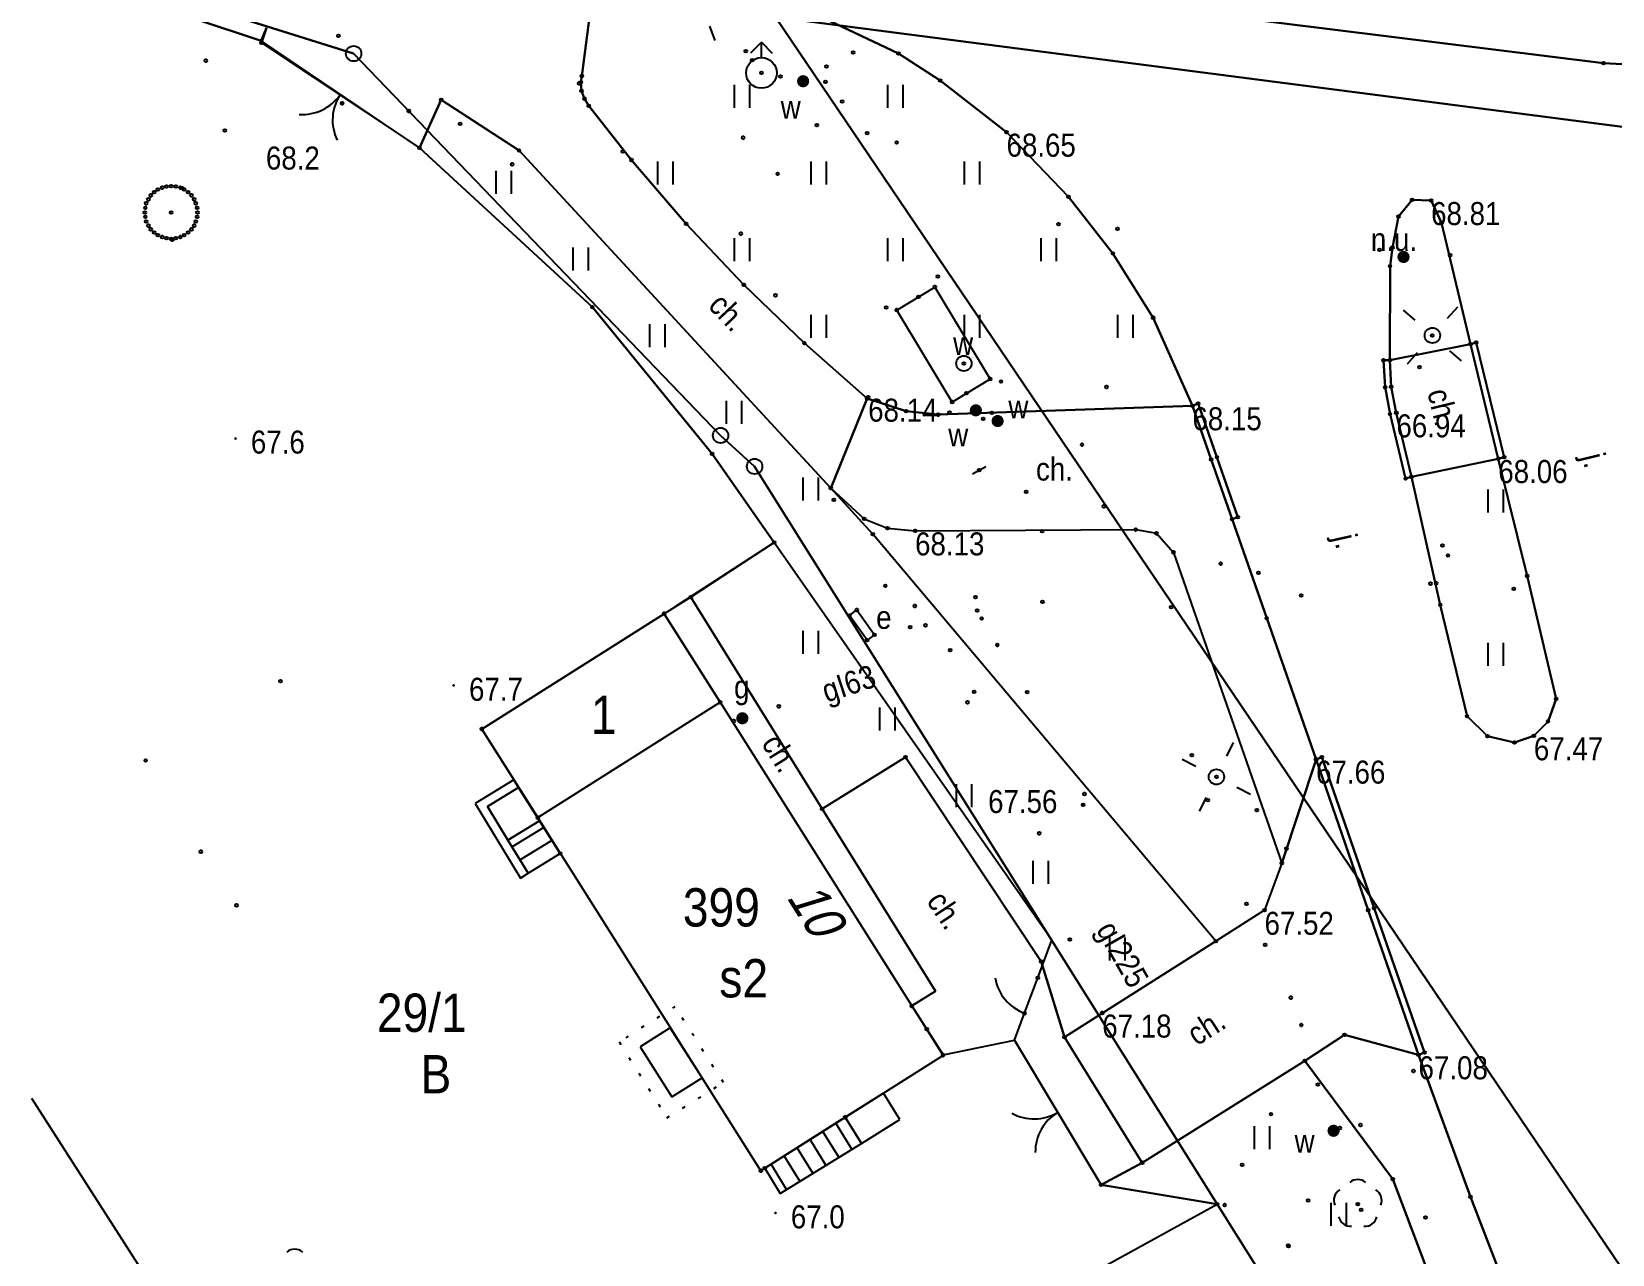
# Model space of a CAD drawing. Extents: x 6545332 to 6545538, y 5876272 to 5876530.
# Drawn here: x 6545332.3 to 6545383.8, y 5876403.6 to 5876443.5 of the extents above; entities that cross this region are included whole.
import ezdxf
from ezdxf.enums import TextEntityAlignment as Align

# ---------------------------------------------------------------- set-up
doc = ezdxf.new("R2010")
doc.units = 0
doc.header["$MEASUREMENT"] = 0
doc.linetypes.add('egbw09_500', pattern=[0.5, 0, -0.5])
doc.layers.add('1', color=8, linetype='CONTINUOUS')
doc.styles.get("Standard").update_dxf_attribs({"font": 'txt', "width": 0.75})

msp = doc.modelspace()

# ---------------------------------------------------------------- hatches: boundary and pattern name
at = {"layer": '1', "linetype": 'Continuous'}
h = msp.add_hatch(color=256, dxfattribs=at)
edge = h.paths.add_edge_path()
edge.add_arc((6545383.54, 5876442.48), 0.045, 0, 360)
h = msp.add_hatch(color=256, dxfattribs=at)
edge = h.paths.add_edge_path()
edge.add_arc((6545383.54, 5876442.48), 0.045, 0, 360)
h = msp.add_hatch(color=256, dxfattribs=at)
edge = h.paths.add_edge_path()
edge.add_arc((6545357.45, 5876441.89), 0.2, 357.503, 717.503)
h = msp.add_hatch(color=256, dxfattribs=at)
edge = h.paths.add_edge_path()
edge.add_arc((6545342.43, 5876441.17), 0.045, 0, 360)
h = msp.add_hatch(color=256, dxfattribs=at)
edge = h.paths.add_edge_path()
edge.add_arc((6545364.08, 5876440.23), 0.045, 0, 360)
h = msp.add_hatch(color=256, dxfattribs=at)
edge = h.paths.add_edge_path()
edge.add_arc((6545364.08, 5876440.23), 0.045, 0, 360)
h = msp.add_hatch(color=256, dxfattribs=at)
edge = h.paths.add_edge_path()
edge.add_arc((6545377.92, 5876438), 0.045, 0, 360)
h = msp.add_hatch(color=256, dxfattribs=at)
edge = h.paths.add_edge_path()
edge.add_arc((6545377.92, 5876438), 0.045, 0, 360)
h = msp.add_hatch(color=256, dxfattribs=at)
edge = h.paths.add_edge_path()
edge.add_arc((6545377.02, 5876436.16), 0.2, 0, 360)
h = msp.add_hatch(color=256, dxfattribs=at)
edge = h.paths.add_edge_path()
edge.add_arc((6545359.57, 5876431.59), 0.045, 0, 360)
h = msp.add_hatch(color=256, dxfattribs=at)
edge = h.paths.add_edge_path()
edge.add_arc((6545359.57, 5876431.59), 0.045, 0, 360)
h = msp.add_hatch(color=256, dxfattribs=at)
edge = h.paths.add_edge_path()
edge.add_arc((6545363.08, 5876431.16), 0.2, 298.889, 658.889)
h = msp.add_hatch(color=256, dxfattribs=at)
edge = h.paths.add_edge_path()
edge.add_arc((6545363.79, 5876430.81), 0.2, 304.573, 664.573)
h = msp.add_hatch(color=256, dxfattribs=at)
edge = h.paths.add_edge_path()
edge.add_arc((6545370.14, 5876431.31), 0.045, 0, 360)
h = msp.add_hatch(color=256, dxfattribs=at)
edge = h.paths.add_edge_path()
edge.add_arc((6545370.14, 5876431.31), 0.045, 0, 360)
h = msp.add_hatch(color=256, dxfattribs=at)
edge = h.paths.add_edge_path()
edge.add_arc((6545376.79, 5876431.08), 0.045, 0, 360)
h = msp.add_hatch(color=256, dxfattribs=at)
edge = h.paths.add_edge_path()
edge.add_arc((6545376.79, 5876431.08), 0.045, 0, 360)
h = msp.add_hatch(color=256, dxfattribs=at)
edge = h.paths.add_edge_path()
edge.add_arc((6545338.95, 5876430.24), 0.045, 0, 360)
h = msp.add_hatch(color=256, dxfattribs=at)
edge = h.paths.add_edge_path()
edge.add_arc((6545380.11, 5876429.59), 0.045, 0, 360)
h = msp.add_hatch(color=256, dxfattribs=at)
edge = h.paths.add_edge_path()
edge.add_arc((6545380.11, 5876429.59), 0.045, 0, 360)
h = msp.add_hatch(color=256, dxfattribs=at)
edge = h.paths.add_edge_path()
edge.add_arc((6545361.1, 5876427.23), 0.045, 0, 360)
h = msp.add_hatch(color=256, dxfattribs=at)
edge = h.paths.add_edge_path()
edge.add_arc((6545361.1, 5876427.23), 0.045, 0, 360)
h = msp.add_hatch(color=256, dxfattribs=at)
edge = h.paths.add_edge_path()
edge.add_arc((6545346.06, 5876422.19), 0.045, 0, 360)
h = msp.add_hatch(color=256, dxfattribs=at)
edge = h.paths.add_edge_path()
edge.add_arc((6545355.47, 5876421.12), 0.2, 17.188, 377.188)
h = msp.add_hatch(color=256, dxfattribs=at)
edge = h.paths.add_edge_path()
edge.add_arc((6545381.27, 5876420.55), 0.045, 0, 360)
h = msp.add_hatch(color=256, dxfattribs=at)
edge = h.paths.add_edge_path()
edge.add_arc((6545381.27, 5876420.55), 0.045, 0, 360)
h = msp.add_hatch(color=256, dxfattribs=at)
edge = h.paths.add_edge_path()
edge.add_arc((6545374.17, 5876419.79), 0.045, 0, 360)
h = msp.add_hatch(color=256, dxfattribs=at)
edge = h.paths.add_edge_path()
edge.add_arc((6545374.17, 5876419.79), 0.045, 0, 360)
h = msp.add_hatch(color=256, dxfattribs=at)
edge = h.paths.add_edge_path()
edge.add_arc((6545366.58, 5876418.3), 0.045, 0, 360)
h = msp.add_hatch(color=256, dxfattribs=at)
edge = h.paths.add_edge_path()
edge.add_arc((6545372.49, 5876414.86), 0.045, 0, 360)
h = msp.add_hatch(color=256, dxfattribs=at)
edge = h.paths.add_edge_path()
edge.add_arc((6545372.49, 5876414.86), 0.045, 0, 360)
h = msp.add_hatch(color=256, dxfattribs=at)
edge = h.paths.add_edge_path()
edge.add_arc((6545367.2, 5876411.51), 0.045, 0, 360)
h = msp.add_hatch(color=256, dxfattribs=at)
edge = h.paths.add_edge_path()
edge.add_arc((6545367.2, 5876411.51), 0.045, 0, 360)
h = msp.add_hatch(color=256, dxfattribs=at)
edge = h.paths.add_edge_path()
edge.add_arc((6545377.51, 5876410.15), 0.045, 0, 360)
h = msp.add_hatch(color=256, dxfattribs=at)
edge = h.paths.add_edge_path()
edge.add_arc((6545377.51, 5876410.15), 0.045, 0, 360)
h = msp.add_hatch(color=256, dxfattribs=at)
edge = h.paths.add_edge_path()
edge.add_arc((6545374.74, 5876407.67), 0.2, 308.544, 668.544)
h = msp.add_hatch(color=256, dxfattribs=at)
edge = h.paths.add_edge_path()
edge.add_arc((6545375.53, 5876405.28), 0.05, 0, 360)
h = msp.add_hatch(color=256, dxfattribs=at)
edge = h.paths.add_edge_path()
edge.add_arc((6545356.55, 5876404.99), 0.045, 0, 360)

# ---------------------------------------------------------------- linework, layer by layer
at = {"layer": '1'}
for p, q in [((6545332.303, 5876446.085), (6545342.8, 5876442.79)), ((6545342.8, 5876442.79), (6545332.303, 5876446.085)), ((6545332.303, 5876446.085), (6545342.8, 5876442.79)), ((6545350.79, 5876446.3), (6545350.24, 5876442.06)), ((6545350.24, 5876442.06), (6545350.79, 5876446.3)), ((6545339.79, 5876443.21), (6545332.303, 5876445.694)), ((6545332.303, 5876445.694), (6545339.79, 5876443.21)), ((6545383.54, 5876442.48), (6545361.05, 5876445.28)), ((6545361.05, 5876445.28), (6545383.54, 5876442.48)), ((6545356.55, 5876443.98), (6545399.19, 5876438.46)), ((6545399.19, 5876438.46), (6545356.55, 5876443.98)), ((6545356.55, 5876443.98), (6545396.3, 5876385.19)), ((6545396.3, 5876385.19), (6545356.55, 5876443.98)), ((6545399.19, 5876438.46), (6545356.55, 5876443.98)), ((6545356.55, 5876443.98), (6545396.3, 5876385.19)), ((6545360.56, 5876442.79), (6545357.51, 5876444.24)), ((6545360.56, 5876442.79), (6545357.51, 5876444.24)), ((6545357.51, 5876444.24), (6545360.56, 5876442.79)), ((6545339.79, 5876443.21), (6545339.96, 5876443.63)), ((6545339.96, 5876443.63), (6545339.8, 5876443.14)), ((6545344.95, 5876439.72), (6545339.79, 5876443.21)), ((6545339.8, 5876443.14), (6545344.95, 5876439.72)), ((6545342.8, 5876442.79), (6545354.76, 5876430.34)), ((6545354.76, 5876430.34), (6545342.8, 5876442.79)), ((6545342.8, 5876442.79), (6545354.76, 5876430.34)), ((6545360.56, 5876442.79), (6545361.92, 5876441.91)), ((6545361.92, 5876441.91), (6545360.56, 5876442.79)), ((6545360.56, 5876442.79), (6545361.92, 5876441.91)), ((6545392.48, 5876441.97), (6545383.54, 5876442.48)), ((6545383.54, 5876442.48), (6545392.48, 5876441.97)), ((6545350.24, 5876442.06), (6545350.21, 5876441.86)), ((6545350.21, 5876441.86), (6545350.24, 5876442.06)), ((6545350.21, 5876441.86), (6545350.23, 5876441.58)), ((6545350.23, 5876441.58), (6545350.21, 5876441.86)), ((6545361.92, 5876441.91), (6545364.08, 5876440.23)), ((6545364.08, 5876440.23), (6545361.92, 5876441.91)), ((6545361.92, 5876441.91), (6545364.08, 5876440.23)), ((6545345.65, 5876441.28), (6545344.95, 5876439.72)), ((6545344.95, 5876439.72), (6545345.65, 5876441.28)), ((6545348.19, 5876439.63), (6545345.65, 5876441.28)), ((6545345.65, 5876441.28), (6545348.19, 5876439.63)), ((6545350.23, 5876441.58), (6545350.32, 5876441.32)), ((6545350.32, 5876441.32), (6545350.23, 5876441.58)), ((6545350.32, 5876441.32), (6545350.47, 5876441.09)), ((6545350.47, 5876441.09), (6545350.32, 5876441.32)), ((6545350.47, 5876441.09), (6545351.86, 5876439.32)), ((6545351.86, 5876439.32), (6545350.47, 5876441.09)), ((6545364.08, 5876440.23), (6545366.1, 5876438.12)), ((6545366.1, 5876438.12), (6545364.08, 5876440.23)), ((6545364.08, 5876440.23), (6545366.1, 5876438.12)), ((6545350.58, 5876434.52), (6545344.95, 5876439.72)), ((6545344.95, 5876439.72), (6545350.58, 5876434.52)), ((6545358.35, 5876428.62), (6545348.19, 5876439.63)), ((6545348.19, 5876439.63), (6545358.35, 5876428.62)), ((6545351.86, 5876439.32), (6545353.64, 5876437.24)), ((6545353.64, 5876437.24), (6545351.86, 5876439.32)), ((6545366.1, 5876438.12), (6545367.55, 5876436.27)), ((6545367.55, 5876436.27), (6545366.1, 5876438.12)), ((6545366.1, 5876438.12), (6545367.55, 5876436.27)), ((6545377.3, 5876438.02), (6545376.86, 5876437.48)), ((6545376.86, 5876437.48), (6545377.3, 5876438.02)), ((6545377.3, 5876438.02), (6545376.86, 5876437.48)), ((6545377.92, 5876438), (6545377.3, 5876438.02)), ((6545377.3, 5876438.02), (6545377.92, 5876438)), ((6545377.92, 5876438), (6545377.3, 5876438.02)), ((6545378.26, 5876437.27), (6545377.92, 5876438)), ((6545377.92, 5876438), (6545378.26, 5876437.27)), ((6545378.26, 5876437.27), (6545377.92, 5876438)), ((6545353.64, 5876437.24), (6545355.52, 5876435.25)), ((6545355.52, 5876435.25), (6545353.64, 5876437.24)), ((6545376.86, 5876437.48), (6545376.66, 5876436.47)), ((6545376.66, 5876436.47), (6545376.86, 5876437.48)), ((6545376.86, 5876437.48), (6545376.66, 5876436.47)), ((6545379.2, 5876433.32), (6545378.26, 5876437.27)), ((6545378.26, 5876437.27), (6545379.2, 5876433.32)), ((6545379.2, 5876433.32), (6545378.26, 5876437.27)), ((6545367.55, 5876436.27), (6545368.86, 5876434.18)), ((6545368.86, 5876434.18), (6545367.55, 5876436.27)), ((6545367.55, 5876436.27), (6545368.86, 5876434.18)), ((6545376.66, 5876436.47), (6545376.58, 5876435.86)), ((6545376.58, 5876435.86), (6545376.66, 5876436.47)), ((6545376.66, 5876436.47), (6545376.58, 5876435.86)), ((6545376.58, 5876435.86), (6545376.57, 5876432.8)), ((6545376.57, 5876432.8), (6545376.58, 5876435.86)), ((6545376.58, 5876435.86), (6545376.57, 5876432.8)), ((6545355.52, 5876435.25), (6545357.49, 5876433.35)), ((6545357.49, 5876433.35), (6545355.52, 5876435.25)), ((6545360.5, 5876434.43), (6545361.74, 5876435.18)), ((6545361.74, 5876435.18), (6545363.55, 5876432.18)), ((6545354.49, 5876429.74), (6545350.58, 5876434.52)), ((6545350.58, 5876434.52), (6545354.49, 5876429.74)), ((6545362.31, 5876431.43), (6545360.5, 5876434.43)), ((6545368.86, 5876434.18), (6545370.14, 5876431.31)), ((6545370.14, 5876431.31), (6545368.86, 5876434.18)), ((6545368.86, 5876434.18), (6545370.14, 5876431.31)), ((6545357.49, 5876433.35), (6545359.54, 5876431.55)), ((6545359.54, 5876431.55), (6545357.49, 5876433.35)), ((6545376.57, 5876432.8), (6545379.2, 5876433.32)), ((6545379.2, 5876433.32), (6545376.57, 5876432.8)), ((6545379.39, 5876433.37), (6545379.2, 5876433.32)), ((6545379.2, 5876433.32), (6545379.39, 5876433.37)), ((6545379.2, 5876433.32), (6545380.11, 5876429.58)), ((6545380.11, 5876429.58), (6545379.2, 5876433.32)), ((6545380.11, 5876429.58), (6545379.2, 5876433.32)), ((6545380.3, 5876429.63), (6545379.39, 5876433.37)), ((6545379.39, 5876433.37), (6545380.3, 5876429.63)), ((6545376.37, 5876432.79), (6545376.57, 5876432.8)), ((6545376.57, 5876432.8), (6545376.37, 5876432.79)), ((6545376.42, 5876431.91), (6545376.37, 5876432.79)), ((6545376.37, 5876432.79), (6545376.42, 5876431.91)), ((6545376.57, 5876432.8), (6545376.62, 5876431.93)), ((6545376.57, 5876432.8), (6545376.62, 5876431.93)), ((6545376.62, 5876431.93), (6545376.57, 5876432.8)), ((6545363.55, 5876432.18), (6545362.31, 5876431.43)), ((6545359.54, 5876431.55), (6545358.35, 5876428.62)), ((6545358.35, 5876428.62), (6545359.54, 5876431.55)), ((6545360.81, 5876431.13), (6545359.54, 5876431.55)), ((6545359.54, 5876431.55), (6545360.81, 5876431.13)), ((6545376.58, 5876431.04), (6545376.42, 5876431.91)), ((6545376.42, 5876431.91), (6545376.58, 5876431.04)), ((6545376.62, 5876431.93), (6545376.78, 5876431.08)), ((6545376.62, 5876431.93), (6545376.78, 5876431.08)), ((6545376.78, 5876431.08), (6545376.62, 5876431.93)), ((6545361.85, 5876431.02), (6545360.81, 5876431.13)), ((6545360.81, 5876431.13), (6545361.85, 5876431.02)), ((6545370.14, 5876431.31), (6545361.85, 5876431.02)), ((6545361.85, 5876431.02), (6545370.14, 5876431.31)), ((6545370.33, 5876431.38), (6545370.14, 5876431.31)), ((6545370.14, 5876431.31), (6545370.33, 5876431.38)), ((6545370.14, 5876431.31), (6545370.75, 5876429.56)), ((6545370.75, 5876429.56), (6545370.14, 5876431.31)), ((6545370.14, 5876431.31), (6545370.75, 5876429.56)), ((6545370.94, 5876429.63), (6545370.33, 5876431.38)), ((6545370.33, 5876431.38), (6545370.94, 5876429.63)), ((6545377.09, 5876428.94), (6545376.58, 5876431.04)), ((6545376.58, 5876431.04), (6545377.09, 5876428.94)), ((6545376.78, 5876431.08), (6545377.28, 5876428.99)), ((6545376.78, 5876431.08), (6545377.28, 5876428.99)), ((6545377.28, 5876428.99), (6545376.78, 5876431.08)), ((6545354.76, 5876430.34), (6545355.87, 5876429.33)), ((6545355.87, 5876429.33), (6545354.76, 5876430.34)), ((6545354.76, 5876430.34), (6545355.87, 5876429.33)), ((6545365.56, 5876413.89), (6545354.49, 5876429.74)), ((6545354.49, 5876429.74), (6545356.51, 5876426.85)), ((6545370.75, 5876429.56), (6545371.43, 5876427.61)), ((6545371.43, 5876427.61), (6545370.75, 5876429.56)), ((6545370.75, 5876429.56), (6545371.43, 5876427.61)), ((6545371.62, 5876427.68), (6545370.94, 5876429.63)), ((6545370.94, 5876429.63), (6545371.62, 5876427.68)), ((6545377.28, 5876428.99), (6545380.11, 5876429.58)), ((6545380.11, 5876429.58), (6545377.28, 5876428.99)), ((6545380.11, 5876429.58), (6545380.3, 5876429.63)), ((6545380.3, 5876429.63), (6545380.11, 5876429.58)), ((6545381.05, 5876425.76), (6545380.11, 5876429.58)), ((6545380.11, 5876429.58), (6545381.05, 5876425.76)), ((6545381.05, 5876425.76), (6545380.11, 5876429.58)), ((6545355.87, 5876429.33), (6545378.18, 5876393.74)), ((6545378.18, 5876393.74), (6545355.87, 5876429.33)), ((6545355.87, 5876429.33), (6545378.18, 5876393.74)), ((6545377.28, 5876428.99), (6545377.09, 5876428.94)), ((6545377.09, 5876428.94), (6545377.28, 5876428.99)), ((6545377.28, 5876428.99), (6545378.22, 5876424.82)), ((6545378.22, 5876424.82), (6545377.28, 5876428.99)), ((6545377.28, 5876428.99), (6545378.22, 5876424.82)), ((6545358.35, 5876428.62), (6545359.44, 5876427.62)), ((6545359.72, 5876427.12), (6545358.35, 5876428.62)), ((6545359.44, 5876427.62), (6545360.2, 5876427.32)), ((6545371.43, 5876427.61), (6545371.62, 5876427.68)), ((6545371.62, 5876427.68), (6545371.43, 5876427.61)), ((6545371.43, 5876427.61), (6545372.56, 5876424.38)), ((6545372.56, 5876424.38), (6545371.43, 5876427.61)), ((6545371.43, 5876427.61), (6545372.56, 5876424.38)), ((6545353.27, 5876424.75), (6545356.51, 5876426.85)), ((6545356.51, 5876426.85), (6545353.79, 5876425.07)), ((6545370.9, 5876413.85), (6545359.72, 5876427.12)), ((6545360.2, 5876427.32), (6545361.1, 5876427.23)), ((6545361.1, 5876427.23), (6545368.29, 5876427.27)), ((6545368.29, 5876427.27), (6545368.97, 5876427.15)), ((6545368.97, 5876427.15), (6545369.52, 5876426.53)), ((6545369.52, 5876426.53), (6545373.05, 5876416.4)), ((6545382, 5876421.75), (6545381.05, 5876425.76)), ((6545381.05, 5876425.76), (6545382, 5876421.75)), ((6545382, 5876421.75), (6545381.05, 5876425.76)), ((6545353.79, 5876425.07), (6545352.92, 5876424.53)), ((6545353.79, 5876425.07), (6545358.07, 5876418.17)), ((6545358.07, 5876418.17), (6545353.79, 5876425.07)), ((6545378.22, 5876424.82), (6545379.09, 5876421.19)), ((6545379.09, 5876421.19), (6545378.22, 5876424.82)), ((6545378.22, 5876424.82), (6545379.09, 5876421.19)), ((6545352.92, 5876424.53), (6545346.98, 5876420.77)), ((6545346.98, 5876420.77), (6545352.92, 5876424.53)), ((6545354.75, 5876421.64), (6545352.92, 5876424.53)), ((6545352.92, 5876424.53), (6545354.75, 5876421.64)), ((6545352.92, 5876424.53), (6545354.75, 5876421.64)), ((6545358.96, 5876424.47), (6545359.2, 5876424.65)), ((6545359.54, 5876423.67), (6545358.96, 5876424.47)), ((6545359.2, 5876424.65), (6545359.78, 5876423.84)), ((6545372.56, 5876424.38), (6545374.17, 5876419.78)), ((6545374.17, 5876419.78), (6545372.56, 5876424.38)), ((6545372.56, 5876424.38), (6545374.17, 5876419.78)), ((6545359.78, 5876423.84), (6545359.54, 5876423.67)), ((6545381.73, 5876421.02), (6545382, 5876421.75)), ((6545382, 5876421.75), (6545381.73, 5876421.02)), ((6545381.73, 5876421.02), (6545382, 5876421.75)), ((6545348.8, 5876417.88), (6545354.75, 5876421.64)), ((6545354.75, 5876421.64), (6545360.99, 5876411.74)), ((6545354.75, 5876421.64), (6545362.01, 5876410.13)), ((6545379.09, 5876421.19), (6545379.76, 5876420.54)), ((6545379.76, 5876420.54), (6545379.09, 5876421.19)), ((6545379.09, 5876421.19), (6545379.76, 5876420.54)), ((6545346.98, 5876420.77), (6545348.8, 5876417.88)), ((6545348.8, 5876417.88), (6545346.98, 5876420.77)), ((6545381.27, 5876420.55), (6545381.73, 5876421.02)), ((6545381.73, 5876421.02), (6545381.27, 5876420.55)), ((6545381.27, 5876420.55), (6545381.73, 5876421.02)), ((6545379.76, 5876420.54), (6545380.64, 5876420.33)), ((6545380.64, 5876420.33), (6545379.76, 5876420.54)), ((6545379.76, 5876420.54), (6545380.64, 5876420.33)), ((6545380.64, 5876420.33), (6545381.27, 5876420.55)), ((6545381.27, 5876420.55), (6545380.64, 5876420.33)), ((6545380.64, 5876420.33), (6545381.27, 5876420.55)), ((6545358.07, 5876418.17), (6545360.79, 5876419.85)), ((6545360.79, 5876419.85), (6545358.07, 5876418.17)), ((6545360.79, 5876419.85), (6545365.21, 5876413.19)), ((6545365.21, 5876413.19), (6545360.79, 5876419.85)), ((6545373.05, 5876416.4), (6545374.17, 5876419.78)), ((6545374.17, 5876419.78), (6545373.05, 5876416.4)), ((6545374.17, 5876419.78), (6545374.36, 5876419.85)), ((6545374.36, 5876419.85), (6545374.17, 5876419.78)), ((6545374.17, 5876419.78), (6545375.87, 5876414.86)), ((6545374.17, 5876419.78), (6545375.87, 5876414.86)), ((6545375.87, 5876414.86), (6545374.17, 5876419.78)), ((6545374.36, 5876419.85), (6545376.06, 5876414.93)), ((6545376.06, 5876414.93), (6545374.36, 5876419.85)), ((6545348.02, 5876419.11), (6545346.76, 5876418.34)), ((6545348.17, 5876418.86), (6545348.02, 5876419.11)), ((6545347.16, 5876418.24), (6545348.17, 5876418.86)), ((6545348.17, 5876418.86), (6545347.16, 5876418.24)), ((6545348.17, 5876418.86), (6545347.16, 5876418.24)), ((6545348.86, 5876417.78), (6545348.17, 5876418.86)), ((6545348.86, 5876417.78), (6545348.17, 5876418.86)), ((6545346.76, 5876418.34), (6545348.24, 5876415.91)), ((6545347.83, 5876417.15), (6545347.16, 5876418.24)), ((6545347.16, 5876418.24), (6545347.83, 5876417.15)), ((6545347.16, 5876418.24), (6545347.83, 5876417.15)), ((6545358.07, 5876418.17), (6545361.76, 5876412.22)), ((6545361.76, 5876412.22), (6545358.07, 5876418.17)), ((6545348.86, 5876417.78), (6545347.83, 5876417.15)), ((6545348.86, 5876417.78), (6545347.83, 5876417.15)), ((6545347.83, 5876417.15), (6545348.86, 5876417.78)), ((6545347.83, 5876417.15), (6545348.86, 5876417.78)), ((6545348.996, 5876417.563), (6545347.966, 5876416.928)), ((6545356.07, 5876406.37), (6545348.8, 5876417.88)), ((6545349.53, 5876416.71), (6545348.86, 5876417.78)), ((6545349.53, 5876416.71), (6545348.86, 5876417.78)), ((6545348.49, 5876416.07), (6545347.83, 5876417.15)), ((6545347.83, 5876417.15), (6545348.49, 5876416.07)), ((6545347.83, 5876417.15), (6545348.49, 5876416.07)), ((6545349.261, 5876417.139), (6545348.226, 5876416.501)), ((6545348.49, 5876416.07), (6545349.53, 5876416.71)), ((6545348.49, 5876416.07), (6545349.53, 5876416.71)), ((6545348.24, 5876415.91), (6545348.49, 5876416.07)), ((6545373.05, 5876416.4), (6545372.49, 5876414.86)), ((6545372.49, 5876414.86), (6545370.9, 5876413.85)), ((6545375.87, 5876414.86), (6545377.51, 5876410.15)), ((6545375.87, 5876414.86), (6545377.51, 5876410.15)), ((6545377.51, 5876410.15), (6545375.87, 5876414.86)), ((6545376.06, 5876414.93), (6545377.7, 5876410.22)), ((6545377.7, 5876410.22), (6545376.06, 5876414.93)), ((6545365.1, 5876412.66), (6545365.56, 5876413.89)), ((6545365.97, 5876410.72), (6545370.9, 5876413.85)), ((6545370.9, 5876413.85), (6545365.97, 5876410.72)), ((6545365.21, 5876413.19), (6545365.97, 5876410.72)), ((6545365.97, 5876410.72), (6545365.21, 5876413.19)), ((6545364.67, 5876411.5), (6545365.1, 5876412.66)), ((6545361.76, 5876412.22), (6545360.99, 5876411.74)), ((6545360.99, 5876411.74), (6545361.76, 5876412.22)), ((6545360.99, 5876411.74), (6545362.01, 5876410.15)), ((6545364.34, 5876410.63), (6545364.67, 5876411.5)), ((6545353.12, 5876411.03), (6545352.14, 5876410.41)), ((6545354.16, 5876409.4), (6545353.12, 5876411.03)), ((6545352.14, 5876410.41), (6545353.17, 5876408.78)), ((6545362.01, 5876410.15), (6545364.34, 5876410.63)), ((6545362.01, 5876410.15), (6545364.34, 5876410.63)), ((6545367.16, 5876405.91), (6545364.34, 5876410.63)), ((6545364.34, 5876410.63), (6545367.16, 5876405.91)), ((6545368.5, 5876406.63), (6545365.97, 5876410.72)), ((6545365.97, 5876410.72), (6545368.5, 5876406.63)), ((6545375.1, 5876410.8), (6545373.8, 5876409.95)), ((6545373.8, 5876409.95), (6545375.1, 5876410.8)), ((6545377.51, 5876410.15), (6545375.1, 5876410.8)), ((6545375.1, 5876410.8), (6545377.51, 5876410.15)), ((6545362.01, 5876410.13), (6545356.07, 5876406.37)), ((6545373.8, 5876409.95), (6545368.5, 5876406.63)), ((6545368.5, 5876406.63), (6545373.8, 5876409.95)), ((6545373.8, 5876409.95), (6545376.67, 5876406.09)), ((6545376.67, 5876406.09), (6545373.8, 5876409.95)), ((6545377.7, 5876410.22), (6545377.51, 5876410.15)), ((6545377.51, 5876410.15), (6545377.7, 5876410.22)), ((6545377.51, 5876410.15), (6545379.2, 5876405.52)), ((6545379.2, 5876405.52), (6545377.51, 5876410.15)), ((6545377.51, 5876410.15), (6545379.2, 5876405.52)), ((6545353.17, 5876408.78), (6545354.16, 5876409.4)), ((6545360.07, 5876408.9), (6545358.82, 5876408.11)), ((6545360.07, 5876408.9), (6545358.82, 5876408.11)), ((6545360.6, 5876408.04), (6545360.07, 5876408.9)), ((6545360.6, 5876408.04), (6545360.07, 5876408.9)), ((6545332.303, 5876408.735), (6545336.76, 5876401.77)), ((6545358.82, 5876408.11), (6545356.2, 5876406.45)), ((6545358.82, 5876408.11), (6545356.2, 5876406.45)), ((6545359.042, 5876407.071), (6545358.52, 5876407.92)), ((6545358.82, 5876408.11), (6545359.35, 5876407.26)), ((6545358.82, 5876408.11), (6545359.35, 5876407.26)), ((6545359.35, 5876407.26), (6545358.82, 5876408.11)), ((6545359.35, 5876407.26), (6545358.82, 5876408.11)), ((6545359.35, 5876407.26), (6545360.6, 5876408.04)), ((6545359.35, 5876407.26), (6545360.6, 5876408.04)), ((6545356.7, 5876405.63), (6545359.35, 5876407.26)), ((6545356.7, 5876405.63), (6545359.35, 5876407.26)), ((6545358.191, 5876406.547), (6545357.675, 5876407.385)), ((6545358.616, 5876406.809), (6545358.098, 5876407.652)), ((6545357.339, 5876406.023), (6545356.83, 5876406.849)), ((6545357.765, 5876406.285), (6545357.253, 5876407.117)), ((6545356.2, 5876406.45), (6545356.7, 5876405.63)), ((6545356.2, 5876406.45), (6545356.7, 5876405.63)), ((6545356.913, 5876405.761), (6545356.408, 5876406.582)), ((6545368.5, 5876406.63), (6545367.16, 5876405.91)), ((6545367.16, 5876405.91), (6545368.5, 5876406.63)), ((6545370.95, 5876405.28), (6545367.16, 5876405.91)), ((6545367.16, 5876405.91), (6545370.95, 5876405.28)), ((6545376.67, 5876406.09), (6545379.18, 5876399.48)), ((6545379.18, 5876399.48), (6545376.67, 5876406.09)), ((6545366.64, 5876402.91), (6545370.95, 5876405.28)), ((6545370.95, 5876405.28), (6545378.18, 5876393.74)), ((6545370.95, 5876405.28), (6545378.18, 5876393.74)), ((6545379.2, 5876405.52), (6545381.72, 5876399)), ((6545381.72, 5876399), (6545379.2, 5876405.52)), ((6545379.2, 5876405.52), (6545381.72, 5876399))]:
    msp.add_line(p, q, dxfattribs=at)
at = {"layer": '1', "linetype": 'Continuous'}
for p, q in [((6545354.394, 5876443.682), (6545354.577, 5876443.217)), ((6545356.09, 5876443.16), (6545355.737, 5876442.807)), ((6545356.09, 5876442.66), (6545356.09, 5876443.16)), ((6545356.09, 5876443.16), (6545356.444, 5876442.807)), ((6545355.21, 5876441.02), (6545355.21, 5876441.77)), ((6545355.71, 5876441.02), (6545355.71, 5876441.77)), ((6545360.21, 5876441.02), (6545360.21, 5876441.77)), ((6545360.71, 5876441.02), (6545360.71, 5876441.77)), ((6545352.71, 5876438.52), (6545352.71, 5876439.27)), ((6545353.21, 5876438.52), (6545353.21, 5876439.27)), ((6545357.71, 5876438.52), (6545357.71, 5876439.27)), ((6545358.21, 5876438.52), (6545358.21, 5876439.27)), ((6545362.71, 5876438.52), (6545362.71, 5876439.27)), ((6545363.21, 5876438.52), (6545363.21, 5876439.27)), ((6545347.45, 5876438.22), (6545347.45, 5876438.97)), ((6545347.95, 5876438.22), (6545347.95, 5876438.97)), ((6545355.21, 5876436.02), (6545355.21, 5876436.77)), ((6545355.71, 5876436.02), (6545355.71, 5876436.77)), ((6545360.21, 5876436.02), (6545360.21, 5876436.77)), ((6545360.71, 5876436.02), (6545360.71, 5876436.77)), ((6545365.21, 5876436.02), (6545365.21, 5876436.77)), ((6545365.71, 5876436.02), (6545365.71, 5876436.77)), ((6545349.95, 5876435.72), (6545349.95, 5876436.47)), ((6545350.45, 5876435.72), (6545350.45, 5876436.47)), ((6545357.71, 5876433.52), (6545357.71, 5876434.27)), ((6545358.21, 5876433.52), (6545358.21, 5876434.27)), ((6545362.71, 5876433.52), (6545362.71, 5876434.27)), ((6545363.21, 5876433.52), (6545363.21, 5876434.27)), ((6545367.71, 5876433.52), (6545367.71, 5876434.27)), ((6545368.21, 5876433.52), (6545368.21, 5876434.27)), ((6545377.398, 5876434.097), (6545377.023, 5876434.427)), ((6545378.457, 5876434.163), (6545378.787, 5876434.538)), ((6545352.45, 5876433.22), (6545352.45, 5876433.97)), ((6545352.95, 5876433.22), (6545352.95, 5876433.97)), ((6545377.464, 5876433.038), (6545377.134, 5876432.663)), ((6545378.523, 5876433.104), (6545378.898, 5876432.774)), ((6545354.95, 5876430.72), (6545354.95, 5876431.47)), ((6545355.45, 5876430.72), (6545355.45, 5876431.47)), ((6545357.45, 5876428.22), (6545357.45, 5876428.97)), ((6545357.95, 5876428.22), (6545357.95, 5876428.97)), ((6545362.972, 5876429.087), (6545363.408, 5876429.333)), ((6545379.78, 5876427.83), (6545379.78, 5876428.58)), ((6545380.28, 5876427.83), (6545380.28, 5876428.58)), ((6545357.45, 5876423.22), (6545357.45, 5876423.97)), ((6545357.95, 5876423.22), (6545357.95, 5876423.97)), ((6545379.78, 5876422.83), (6545379.78, 5876423.58)), ((6545380.28, 5876422.83), (6545380.28, 5876423.58)), ((6545359.95, 5876420.72), (6545359.95, 5876421.47)), ((6545360.45, 5876420.72), (6545360.45, 5876421.47)), ((6545371.257, 5876419.881), (6545371.481, 5876420.327)), ((6545370.25, 5876419.548), (6545369.804, 5876419.772)), ((6545362.45, 5876418.22), (6545362.45, 5876418.97)), ((6545362.95, 5876418.22), (6545362.95, 5876418.97)), ((6545371.591, 5876418.874), (6545372.037, 5876418.65)), ((6545370.583, 5876418.54), (6545370.359, 5876418.094)), ((6545364.95, 5876415.72), (6545364.95, 5876416.47)), ((6545365.45, 5876415.72), (6545365.45, 5876416.47)), ((6545367.45, 5876413.22), (6545367.45, 5876413.97)), ((6545367.95, 5876413.22), (6545367.95, 5876413.97)), ((6545372.16, 5876407.07), (6545372.16, 5876407.82)), ((6545372.66, 5876407.07), (6545372.66, 5876407.82)), ((6545374.66, 5876404.57), (6545374.66, 5876405.32)), ((6545375.16, 5876404.57), (6545375.16, 5876405.32))]:
    msp.add_line(p, q, dxfattribs=at)
at = {"layer": '1', "linetype": 'egbw09_500'}
for p, q in [((6545353.274, 5876411.719), (6545351.45, 5876410.566)), ((6545354.853, 5876409.244), (6545353.274, 5876411.719)), ((6545351.45, 5876410.566), (6545353.013, 5876408.092)), ((6545353.013, 5876408.092), (6545354.853, 5876409.244))]:
    msp.add_line(p, q, dxfattribs=at)
at = {"layer": '1'}
for centre in [(6545342.31, 5876443.37), (6545339.79, 5876443.21), (6545339.8, 5876443.14), (6545355.58, 5876442.87), (6545359.08, 5876442.83), (6545360.56, 5876442.79), (6545360.56, 5876442.79), (6545360.56, 5876442.79), (6545360.56, 5876442.79), (6545337.98, 5876442.56), (6545355.79, 5876442.58), (6545355.79, 5876442.58), (6545358.21, 5876442.37), (6545383.54, 5876442.48), (6545383.54, 5876442.48), (6545383.54, 5876442.48), (6545383.54, 5876442.48), (6545350.15, 5876441.82), (6545350.15, 5876441.82), (6545350.21, 5876441.86), (6545350.21, 5876441.86), (6545350.24, 5876442.06), (6545350.24, 5876442.06), (6545356.09, 5876442.16), (6545356.09, 5876442.16), (6545356.71, 5876442.04), (6545357.45, 5876441.89), (6545357.45, 5876441.89), (6545358.18, 5876441.87), (6545358.18, 5876441.87), (6545361.92, 5876441.91), (6545361.92, 5876441.91), (6545361.92, 5876441.91), (6545345.65, 5876441.28), (6545345.65, 5876441.28), (6545350.23, 5876441.58), (6545350.23, 5876441.58), (6545350.32, 5876441.32), (6545350.32, 5876441.32), (6545358.72, 5876441.23), (6545342.43, 5876441.17), (6545344.6, 5876440.92), (6545350.47, 5876441.09), (6545350.47, 5876441.09), (6545338.6, 5876440.28), (6545346.27, 5876440.5), (6545357.9, 5876440.46), (6545359.54, 5876440.2), (6545364.08, 5876440.23), (6545364.08, 5876440.23), (6545364.08, 5876440.23), (6545364.08, 5876440.23), (6545364.08, 5876440.23), (6545344.95, 5876439.72), (6545344.95, 5876439.72), (6545355.5, 5876440.05), (6545360.5, 5876439.89), (6545347.97, 5876439.18), (6545348.19, 5876439.63), (6545348.19, 5876439.63), (6545351.57, 5876439.6), (6545351.86, 5876439.32), (6545351.86, 5876439.32), (6545356.62, 5876438.87), (6545336.19, 5876438.17), (6545336.3, 5876438.27), (6545336.42, 5876438.36), (6545336.56, 5876438.42), (6545336.7, 5876438.46), (6545336.85, 5876438.47), (6545337, 5876438.46), (6545337.15, 5876438.42), (6545337.21, 5876438.4), (6545337.28, 5876438.36), (6545337.41, 5876438.27), (6545337.51, 5876438.17), (6545366.1, 5876438.12), (6545366.1, 5876438.12), (6545366.1, 5876438.12), (6545335.99, 5876437.61), (6545336.01, 5876437.76), (6545336.04, 5876437.91), (6545336.11, 5876438.04), (6545336.85, 5876437.61), (6545337.6, 5876438.04), (6545337.66, 5876437.91), (6545337.7, 5876437.76), (6545337.71, 5876437.61), (6545377.3, 5876438.02), (6545377.3, 5876438.02), (6545377.3, 5876438.02), (6545377.92, 5876438), (6545377.92, 5876438), (6545377.92, 5876438), (6545377.92, 5876438), (6545377.92, 5876438), (6545336.01, 5876437.47), (6545336.04, 5876437.32), (6545336.11, 5876437.18), (6545337.6, 5876437.18), (6545337.66, 5876437.32), (6545337.7, 5876437.47), (6545353.64, 5876437.24), (6545353.64, 5876437.24), (6545365.77, 5876437.23), (6545376.86, 5876437.48), (6545376.86, 5876437.48), (6545376.86, 5876437.48), (6545378.26, 5876437.27), (6545378.26, 5876437.27), (6545378.26, 5876437.27), (6545336.19, 5876437.06), (6545336.3, 5876436.96), (6545336.42, 5876436.87), (6545336.56, 5876436.81), (6545336.7, 5876436.77), (6545336.85, 5876436.75), (6545336.88, 5876436.72), (6545337, 5876436.77), (6545337.15, 5876436.81), (6545337.28, 5876436.87), (6545337.41, 5876436.96), (6545337.51, 5876437.06), (6545355.42, 5876436.92), (6545367.7, 5876437.08), (6545367.55, 5876436.27), (6545367.55, 5876436.27), (6545367.55, 5876436.27), (6545376.24, 5876436.39), (6545376.66, 5876436.47), (6545376.66, 5876436.47), (6545376.66, 5876436.47), (6545377.02, 5876436.16), (6545378.54, 5876436.22), (6545376.58, 5876435.86), (6545376.58, 5876435.86), (6545376.58, 5876435.86), (6545355.52, 5876435.25), (6545355.52, 5876435.25), (6545361.74, 5876435.18), (6545361.84, 5876435.52), (6545350.58, 5876434.52), (6545356.55, 5876434.91), (6545360.16, 5876434.51), (6545361.21, 5876434.86), (6545360.5, 5876434.43), (6545368.86, 5876434.18), (6545368.86, 5876434.18), (6545368.86, 5876434.18), (6545377.95, 5876433.6), (6545377.96, 5876433.6), (6545377.96, 5876433.6), (6545357.49, 5876433.35), (6545357.49, 5876433.35), (6545379.2, 5876433.32), (6545379.2, 5876433.32), (6545379.2, 5876433.32), (6545379.2, 5876433.32), (6545379.2, 5876433.32), (6545379.39, 5876433.37), (6545379.39, 5876433.37), (6545362.69, 5876432.69), (6545362.69, 5876432.69), (6545376.37, 5876432.79), (6545376.37, 5876432.79), (6545376.57, 5876432.8), (6545376.57, 5876432.8), (6545376.57, 5876432.8), (6545376.57, 5876432.8), (6545376.57, 5876432.8), (6545377.54, 5876432.57), (6545363.55, 5876432.18), (6545363.9, 5876432.1), (6545359.54, 5876431.55), (6545359.54, 5876431.55), (6545359.54, 5876431.55), (6545359.57, 5876431.59), (6545359.57, 5876431.59), (6545362.31, 5876431.43), (6545362.78, 5876431.72), (6545367.34, 5876431.92), (6545376.42, 5876431.91), (6545376.42, 5876431.91), (6545376.62, 5876431.93), (6545376.62, 5876431.93), (6545376.62, 5876431.93), (6545360.81, 5876431.13), (6545360.81, 5876431.13), (6545361.85, 5876431.02), (6545361.85, 5876431.02), (6545362.22, 5876431.09), (6545363.08, 5876431.16), (6545363.08, 5876431.16), (6545363.6, 5876431.08), (6545370.14, 5876431.31), (6545370.14, 5876431.31), (6545370.14, 5876431.31), (6545370.14, 5876431.31), (6545370.14, 5876431.31), (6545370.14, 5876431.31), (6545370.14, 5876431.31), (6545370.33, 5876431.38), (6545370.33, 5876431.38), (6545376.58, 5876431.04), (6545376.58, 5876431.04), (6545376.78, 5876431.08), (6545376.78, 5876431.08), (6545376.78, 5876431.08), (6545376.79, 5876431.08), (6545376.79, 5876431.08), (6545363.32, 5876430.88), (6545363.79, 5876430.81), (6545363.79, 5876430.81), (6545366.54, 5876430.04), (6545354.49, 5876429.74), (6545370.75, 5876429.56), (6545370.75, 5876429.56), (6545370.75, 5876429.56), (6545370.94, 5876429.63), (6545370.94, 5876429.63), (6545380.11, 5876429.59), (6545380.11, 5876429.59), (6545380.11, 5876429.58), (6545380.11, 5876429.58), (6545380.11, 5876429.58), (6545380.11, 5876429.58), (6545380.11, 5876429.58), (6545380.3, 5876429.63), (6545380.3, 5876429.63), (6545363.19, 5876429.21), (6545363.19, 5876429.21), (6545377.09, 5876428.94), (6545377.09, 5876428.94), (6545377.28, 5876428.99), (6545377.28, 5876428.99), (6545377.28, 5876428.99), (6545377.28, 5876428.99), (6545377.28, 5876428.99), (6545358.35, 5876428.62), (6545358.35, 5876428.62), (6545358.35, 5876428.62), (6545364.72, 5876428.5), (6545358.45, 5876428.24), (6545367.25, 5876428.03), (6545359.44, 5876427.62), (6545360.2, 5876427.32), (6545371.43, 5876427.61), (6545371.43, 5876427.61), (6545371.43, 5876427.61), (6545371.43, 5876427.61), (6545371.62, 5876427.68), (6545371.62, 5876427.68), (6545356.51, 5876426.85), (6545359.72, 5876427.12), (6545361.1, 5876427.23), (6545361.1, 5876427.23), (6545361.1, 5876427.23), (6545365.24, 5876427.22), (6545368.29, 5876427.27), (6545368.97, 5876427.15), (6545369.52, 5876426.53), (6545378.29, 5876426.75), (6545378.29, 5876426.75), (6545378.47, 5876426.43), (6545378.47, 5876426.43), (6545371.06, 5876426.16), (6545371.06, 5876426.16), (6545372.29, 5876425.86), (6545372.29, 5876425.86), (6545381.05, 5876425.76), (6545381.05, 5876425.76), (6545381.05, 5876425.76), (6545360.13, 5876425.44), (6545377.9, 5876425.51), (6545377.9, 5876425.51), (6545378.08, 5876425.52), (6545380.62, 5876425.34), (6545380.62, 5876425.34), (6545353.79, 5876425.07), (6545361.09, 5876424.78), (6545361.09, 5876424.78), (6545361.09, 5876424.78), (6545363.07, 5876425.07), (6545365.25, 5876424.92), (6545365.25, 5876424.92), (6545369.45, 5876424.74), (6545369.45, 5876424.74), (6545373.68, 5876425.12), (6545378.22, 5876424.82), (6545378.22, 5876424.82), (6545378.22, 5876424.82), (6545352.92, 5876424.53), (6545352.92, 5876424.53), (6545358.96, 5876424.47), (6545359.2, 5876424.65), (6545363.12, 5876424.63), (6545363.27, 5876424.37), (6545363.27, 5876424.37), (6545372.56, 5876424.38), (6545372.56, 5876424.38), (6545372.56, 5876424.38), (6545359.78, 5876423.84), (6545360.94, 5876424.09), (6545361.44, 5876424.15), (6545359.54, 5876423.67), (6545362.24, 5876423.34), (6545362.24, 5876423.34), (6545363.78, 5876423.51), (6545363.78, 5876423.51), (6545340.42, 5876422.33), (6545354.75, 5876421.64), (6545354.75, 5876421.64), (6545362.81, 5876421.64), (6545362.81, 5876421.64), (6545363.03, 5876421.98), (6545364.75, 5876421.97), (6545382, 5876421.75), (6545382, 5876421.75), (6545382, 5876421.75), (6545355.47, 5876421.12), (6545355.47, 5876421.12), (6545356.66, 5876421.51), (6545379.09, 5876421.19), (6545379.09, 5876421.19), (6545379.09, 5876421.19), (6545346.98, 5876420.77), (6545355.19, 5876421.03), (6545381.73, 5876421.02), (6545381.73, 5876421.02), (6545381.73, 5876421.02), (6545379.76, 5876420.54), (6545379.76, 5876420.54), (6545379.76, 5876420.54), (6545380.64, 5876420.33), (6545380.64, 5876420.33), (6545380.64, 5876420.33), (6545381.27, 5876420.55), (6545381.27, 5876420.55), (6545381.27, 5876420.55), (6545381.27, 5876420.55), (6545381.27, 5876420.55), (6545336.02, 5876419.74), (6545360.79, 5876419.85), (6545370.12, 5876419.92), (6545374.17, 5876419.79), (6545374.17, 5876419.79), (6545374.17, 5876419.78), (6545374.17, 5876419.78), (6545374.17, 5876419.78), (6545374.17, 5876419.78), (6545374.17, 5876419.78), (6545374.36, 5876419.85), (6545374.36, 5876419.85), (6545370.92, 5876419.21), (6545366.62, 5876418.65), (6545366.62, 5876418.65), (6545358.07, 5876418.17), (6545366.58, 5876418.3), (6545370.64, 5876418.45), (6545372.24, 5876418.12), (6545372.24, 5876418.12), (6545372.24, 5876418.12), (6545348.8, 5876417.88), (6545365.14, 5876417.37), (6545365.14, 5876417.37), (6545337.82, 5876416.77), (6545349.53, 5876416.71), (6545373.21, 5876416.87), (6545373.05, 5876416.4), (6545373.05, 5876416.4), (6545338.98, 5876415.02), (6545371.9, 5876415.07), (6545376.06, 5876414.93), (6545376.06, 5876414.93), (6545372.49, 5876414.86), (6545372.49, 5876414.86), (6545372.49, 5876414.86), (6545375.87, 5876414.86), (6545375.87, 5876414.86), (6545375.87, 5876414.86), (6545366.14, 5876413.91), (6545370.9, 5876413.85), (6545370.9, 5876413.85), (6545372.51, 5876413.73), (6545372.51, 5876413.73), (6545365.21, 5876413.19), (6545365.1, 5876412.66), (6545365.1, 5876412.66), (6545373.35, 5876412.01), (6545360.99, 5876411.74), (6545360.99, 5876411.74), (6545364.67, 5876411.5), (6545364.67, 5876411.5), (6545367.2, 5876411.51), (6545367.2, 5876411.51), (6545361.48, 5876410.98), (6545373.69, 5876411.12), (6545365.97, 5876410.72), (6545365.97, 5876410.72), (6545365.97, 5876410.72), (6545375.1, 5876410.8), (6545375.1, 5876410.8), (6545362.01, 5876410.15), (6545362.01, 5876410.13), (6545373.8, 5876409.95), (6545373.8, 5876409.95), (6545373.8, 5876409.95), (6545377.51, 5876410.15), (6545377.51, 5876410.15), (6545377.51, 5876410.15), (6545377.51, 5876410.15), (6545377.51, 5876410.15), (6545377.51, 5876410.15), (6545377.51, 5876410.15), (6545377.7, 5876410.22), (6545377.7, 5876410.22), (6545377.35, 5876409.62), (6545374.23, 5876409.18), (6545358.82, 5876408.11), (6545358.82, 5876408.11), (6545372.7, 5876408.21), (6545372.7, 5876408.21), (6545374.94, 5876407.76), (6545374.94, 5876407.76), (6545375.62, 5876407.86), (6545374.74, 5876407.67), (6545374.74, 5876407.67), (6545356.07, 5876406.37), (6545356.2, 5876406.45), (6545368.5, 5876406.63), (6545368.5, 5876406.63), (6545368.5, 5876406.63), (6545371.76, 5876406.56), (6545367.16, 5876405.91), (6545376.67, 5876406.09), (6545376.67, 5876406.09), (6545370.95, 5876405.28), (6545371.19, 5876405.25), (6545373.91, 5876405.4), (6545375.53, 5876405.28), (6545379.2, 5876405.52), (6545379.2, 5876405.52), (6545379.2, 5876405.52), (6545375.64, 5876405.09), (6545375.64, 5876405.09), (6545377.74, 5876404.84), (6545373.26, 5876403.93), (6545373.26, 5876403.93), (6545373.27, 5876403.91), (6545373.27, 5876403.91)]:
    msp.add_circle(centre, 0.045, dxfattribs=at)
at = {"layer": '1', "linetype": 'Continuous'}
for centre, radius in [((6545342.8, 5876442.79), 0.25), ((6545356.09, 5876442.16), 0.5), ((6545377.96, 5876433.6), 0.25), ((6545362.69, 5876432.69), 0.25), ((6545354.76, 5876430.34), 0.25), ((6545355.87, 5876429.33), 0.25), ((6545370.92, 5876419.21), 0.25)]:
    msp.add_circle(centre, radius, dxfattribs=at)
for centre, radius, start, end in [((6545341.128, 5876442.305), 1.5, 265.927, 325.927), ((6545343.612, 5876440.625), 1.5, 145.927, 205.927), ((6545365.19, 5876412.907), 1.5, 189.661, 249.661), ((6545364.981, 5876409.558), 1.5, 240.857, 300.857), ((6545366.519, 5876406.982), 1.5, 120.857, 180.857), ((6545375.15, 5876405.404), 0.4, 121.308, 202.548), ((6545375.53, 5876405.68), 0.4, 49.272, 130.728), ((6545375.91, 5876405.404), 0.4, 337.452, 58.692), ((6545375.295, 5876404.956), 0.4, 193.221, 274.871), ((6545375.765, 5876404.956), 0.4, 265.129, 346.779), ((6545340.88, 5876403.41), 0.4, 49.272, 130.728)]:
    msp.add_arc(centre, radius, start, end, dxfattribs=at)

# ---------------------------------------------------------------- texts
at = {"layer": '1', "width": 0.9}
for p in [(6545356.72, 5876441.04), (6545362.34, 5876433.34), (6545364.14, 5876431.27), (6545362.18, 5876430.36), (6545373.47, 5876407.33)]:
    msp.add_text('w', height=0.75, dxfattribs=at).set_placement(p, align=Align.MIDDLE_LEFT)
for s, height, p in [('68.2', 0.75, (6545339.94, 5876439.01)), ('68.65', 0.75, (6545364.08, 5876439.43)), ('68.65', 0.75, (6545364.08, 5876439.43)), ('68.81', 0.75, (6545377.92, 5876437.2)), ('68.81', 0.75, (6545377.92, 5876437.2)), ('68.14', 0.75, (6545359.57, 5876430.79)), ('68.14', 0.75, (6545359.57, 5876430.79)), ('68.15', 0.75, (6545370.14, 5876430.51)), ('68.15', 0.75, (6545370.14, 5876430.51)), ('66.94', 0.75, (6545376.79, 5876430.28)), ('66.94', 0.75, (6545376.79, 5876430.28)), ('67.6', 0.75, (6545339.45, 5876429.75)), ('ch.', 0.75, (6545365.04, 5876428.87)), ('68.06', 0.75, (6545380.11, 5876428.79)), ('68.06', 0.75, (6545380.11, 5876428.79)), ('68.13', 0.75, (6545361.1, 5876426.43)), ('68.13', 0.75, (6545361.1, 5876426.43)), ('67.7', 0.75, (6545346.56, 5876421.69)), ('1', 1.25, (6545350.53, 5876420.61)), ('67.47', 0.75, (6545381.27, 5876419.75)), ('67.47', 0.75, (6545381.27, 5876419.75)), ('67.66', 0.75, (6545374.17, 5876418.99)), ('67.66', 0.75, (6545374.17, 5876418.99)), ('67.56', 0.75, (6545363.48, 5876418.03)), ('399', 1.25, (6545353.53, 5876414.33)), ('67.52', 0.75, (6545372.49, 5876414.06)), ('67.52', 0.75, (6545372.49, 5876414.06)), ('s2', 1.25, (6545354.72, 5876412.02)), ('67.18', 0.75, (6545367.2, 5876410.71)), ('67.18', 0.75, (6545367.2, 5876410.71)), ('B', 1.25, (6545344.98, 5876408.89)), ('67.08', 0.75, (6545377.51, 5876409.35)), ('67.08', 0.75, (6545377.51, 5876409.35)), ('67.0', 0.75, (6545357.05, 5876404.49))]:
    msp.add_text(s, height=height, dxfattribs=at).set_placement(p)
for s, height, p in [('n.u.', 0.75, (6545376.71, 5876436.73)), ('e', 0.75, (6545360.08, 5876424.41)), ('g', 0.75, (6545355.45, 5876422.14)), ('29/1', 1.25, (6545345.02, 5876411.52))]:
    msp.add_text(s, height=height, dxfattribs=at).set_placement(p, align=Align.MIDDLE_CENTER)
for s, rotation, p in [('ch.', 313.402, (6545354.32, 5876434.54)), ('ch.', -76.325, (6545377.79, 5876431.76)), ('j.', -76.176, (6545382.83, 5876429.66)), ('j.', -77.297, (6545374.74, 5876427.03)), ('ch.', -58.189, (6545356.07, 5876420.3)), ('ch.', -56.429, (6545361.45, 5876415.16)), ('ch.', 32.411, (6545370.28, 5876410.42))]:
    msp.add_text(s, height=0.75, rotation=rotation, dxfattribs=at).set_placement(p)
for s, rotation, p in [('gI63', 18.157, (6545358.1, 5876421.98)), ('gI225', 299.585, (6545367.31, 5876414.41))]:
    msp.add_text(s, height=0.75, rotation=rotation, dxfattribs=at).set_placement(p, align=Align.MIDDLE_LEFT)
at = {"layer": '1', "oblique": 15, "width": 0.9}
msp.add_text('10', height=1.25, rotation=302.063, dxfattribs=at).set_placement((6545358.39, 5876415.25), align=Align.TOP_CENTER)

doc.saveas('drawing.dxf')
